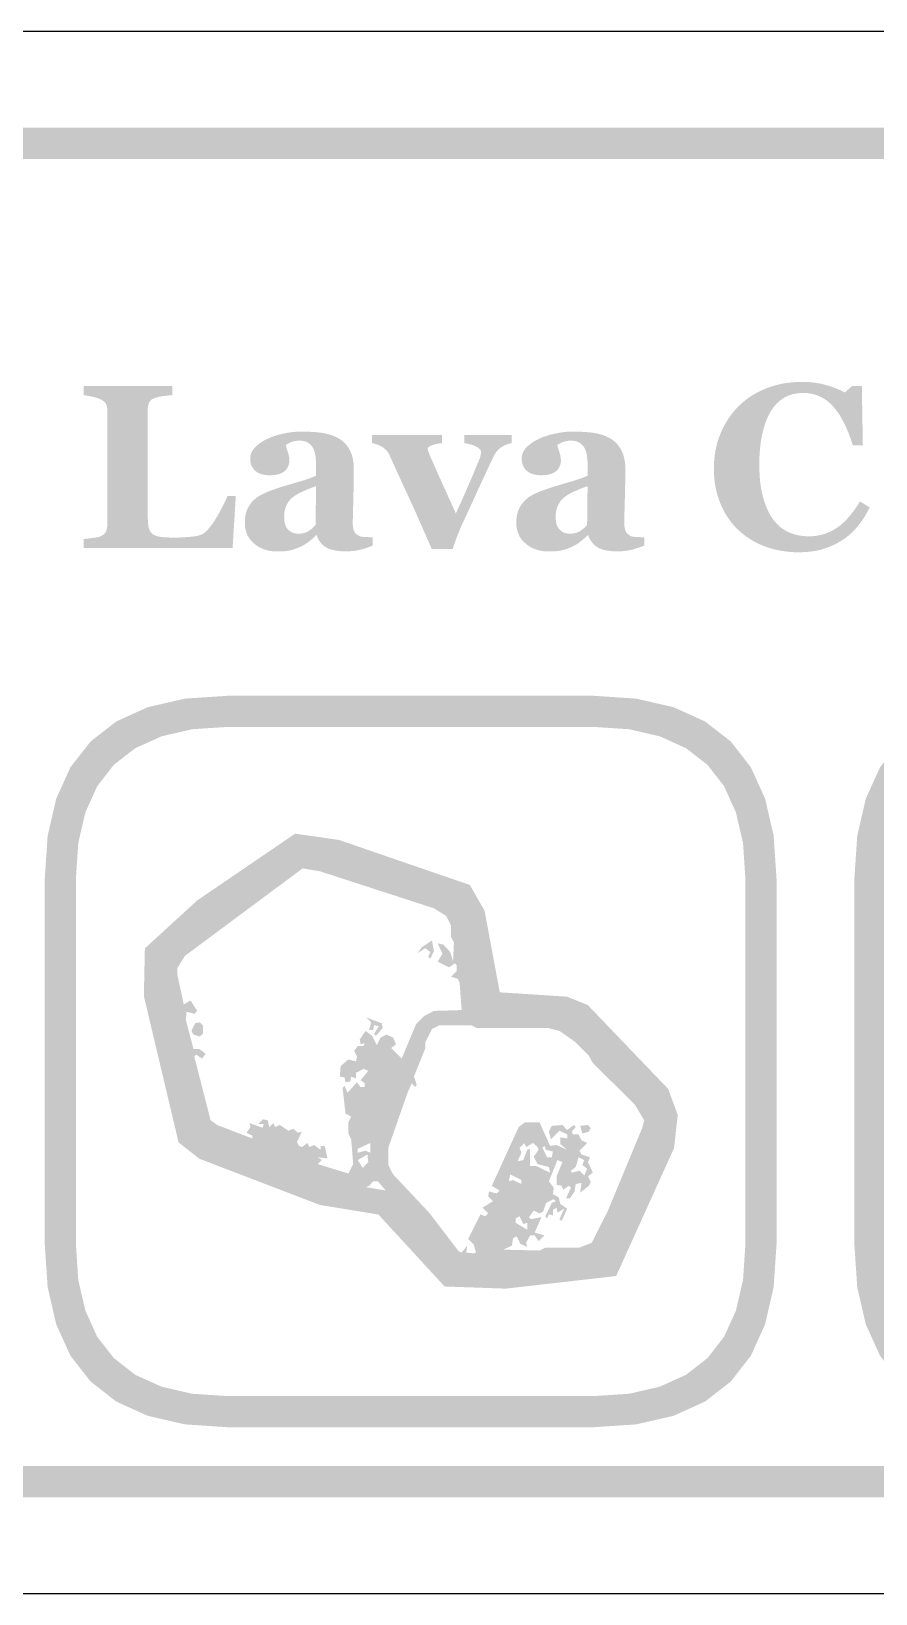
# Model space of a CAD drawing. Header units: millimetres. Extents: x 6 to 297, y 55 to 451.
# Drawn here: x 43.53 to 54.37, y 339.16 to 359.24 of the extents above; entities that cross this region are included whole.
import ezdxf

# ---------------------------------------------------------------- set-up
doc = ezdxf.new("R2010")
doc.units = ezdxf.units.MM
doc.layers.add('CUT', color=1, linetype='Continuous')
doc.layers.add('RASTER', color=7, linetype='Continuous')

msp = doc.modelspace()

# ---------------------------------------------------------------- hatches: boundary and pattern name
at = {"layer": 'RASTER'}
h = msp.add_hatch(color=7, dxfattribs=at)
h.paths.add_polyline_path([(7.2, 355.8), (7.234, 356.316), (7.337, 356.763), (7.509, 357.141), (7.75, 357.45), (8.059, 357.691), (8.438, 357.862), (8.884, 357.966), (9.4, 358), (66.6, 358), (67.116, 357.966), (67.563, 357.862), (67.941, 357.691), (68.25, 357.45), (68.491, 357.141), (68.663, 356.763), (68.766, 356.316), (68.8, 355.8), (68.8, 342.6), (68.766, 342.084), (68.663, 341.638), (68.491, 341.259), (68.25, 340.95), (67.941, 340.709), (67.563, 340.538), (67.116, 340.434), (66.6, 340.4), (9.4, 340.4), (8.884, 340.434), (8.438, 340.538), (8.059, 340.709), (7.75, 340.95), (7.509, 341.259), (7.337, 341.638), (7.234, 342.084), (7.2, 342.6)])
h.paths.add_polyline_path([(7.6, 355.8), (7.6, 342.6), (7.628, 342.178), (7.712, 341.813), (7.853, 341.503), (8.05, 341.25), (8.303, 341.053), (8.612, 340.912), (8.978, 340.828), (9.4, 340.8), (66.6, 340.8), (67.022, 340.828), (67.387, 340.912), (67.697, 341.053), (67.95, 341.25), (68.147, 341.503), (68.288, 341.813), (68.372, 342.178), (68.4, 342.6), (68.4, 355.8), (68.372, 356.222), (68.288, 356.588), (68.147, 356.897), (67.95, 357.15), (67.697, 357.347), (67.387, 357.488), (67.022, 357.572), (66.6, 357.6), (9.4, 357.6), (8.978, 357.572), (8.612, 357.488), (8.303, 357.347), (8.05, 357.15), (7.853, 356.897), (7.712, 356.588), (7.628, 356.222), (7.6, 355.8)], flags=0)
for points in [[(46.154, 353.267), (46.113, 352.6), (44.198, 352.6), (44.198, 352.714), (44.212, 352.715), (44.225, 352.717), (44.239, 352.718), (44.254, 352.72), (44.269, 352.722), (44.285, 352.724), (44.302, 352.726), (44.319, 352.728), (44.335, 352.731), (44.35, 352.733), (44.364, 352.735), (44.376, 352.738), (44.386, 352.74), (44.396, 352.742), (44.403, 352.744), (44.409, 352.746), (44.422, 352.752), (44.434, 352.758), (44.444, 352.764), (44.454, 352.771), (44.463, 352.778), (44.47, 352.786), (44.477, 352.795), (44.483, 352.804), (44.487, 352.813), (44.492, 352.823), (44.495, 352.834), (44.498, 352.845), (44.5, 352.857), (44.502, 352.87), (44.503, 352.883), (44.503, 352.897), (44.503, 354.364), (44.503, 354.377), (44.502, 354.389), (44.501, 354.401), (44.499, 354.412), (44.497, 354.422), (44.494, 354.432), (44.491, 354.442), (44.487, 354.451), (44.482, 354.459), (44.476, 354.468), (44.469, 354.476), (44.46, 354.484), (44.449, 354.491), (44.437, 354.499), (44.424, 354.506), (44.409, 354.513), (44.398, 354.518), (44.386, 354.523), (44.373, 354.527), (44.359, 354.532), (44.346, 354.536), (44.331, 354.539), (44.316, 354.543), (44.3, 354.546), (44.285, 354.549), (44.27, 354.552), (44.256, 354.554), (44.243, 354.557), (44.231, 354.559), (44.219, 354.561), (44.208, 354.563), (44.198, 354.564), (44.198, 354.679), (45.34, 354.679), (45.34, 354.564), (45.328, 354.563), (45.315, 354.562), (45.302, 354.561), (45.289, 354.559), (45.274, 354.557), (45.26, 354.556), (45.245, 354.554), (45.229, 354.552), (45.213, 354.55), (45.198, 354.547), (45.184, 354.545), (45.169, 354.542), (45.156, 354.539), (45.143, 354.536), (45.13, 354.533), (45.118, 354.529), (45.105, 354.524), (45.092, 354.518), (45.081, 354.512), (45.071, 354.505), (45.062, 354.497), (45.054, 354.489), (45.048, 354.48), (45.042, 354.47), (45.038, 354.46), (45.034, 354.449), (45.031, 354.438), (45.028, 354.427), (45.026, 354.415), (45.024, 354.403), (45.023, 354.391), (45.023, 354.378), (45.023, 353.012), (45.023, 352.988), (45.024, 352.966), (45.025, 352.945), (45.026, 352.925), (45.028, 352.907), (45.031, 352.89), (45.033, 352.874), (45.036, 352.859), (45.04, 352.846), (45.045, 352.833), (45.05, 352.822), (45.056, 352.811), (45.063, 352.801), (45.07, 352.792), (45.079, 352.784), (45.088, 352.777), (45.098, 352.771), (45.109, 352.765), (45.12, 352.759), (45.133, 352.754), (45.147, 352.75), (45.162, 352.747), (45.177, 352.744), (45.194, 352.741), (45.212, 352.739), (45.231, 352.738), (45.252, 352.736), (45.275, 352.735), (45.299, 352.734), (45.325, 352.734), (45.353, 352.733), (45.382, 352.733), (45.411, 352.734), (45.44, 352.734), (45.469, 352.735), (45.498, 352.737), (45.526, 352.739), (45.554, 352.741), (45.582, 352.744), (45.61, 352.747), (45.637, 352.751), (45.661, 352.756), (45.684, 352.762), (45.705, 352.769), (45.724, 352.777), (45.741, 352.787), (45.756, 352.797), (45.769, 352.808), (45.788, 352.828), (45.806, 352.849), (45.825, 352.873), (45.844, 352.898), (45.864, 352.925), (45.883, 352.954), (45.902, 352.985), (45.922, 353.018), (45.941, 353.052), (45.959, 353.085), (45.976, 353.117), (45.992, 353.148), (46.008, 353.179), (46.022, 353.209), (46.035, 353.238), (46.047, 353.267)], [(53.382, 352.544), (53.325, 352.545), (53.269, 352.549), (53.214, 352.555), (53.16, 352.563), (53.107, 352.573), (53.055, 352.586), (53.004, 352.601), (52.954, 352.618), (52.905, 352.638), (52.857, 352.659), (52.812, 352.683), (52.767, 352.709), (52.725, 352.737), (52.684, 352.767), (52.644, 352.799), (52.607, 352.833), (52.571, 352.868), (52.538, 352.906), (52.507, 352.945), (52.477, 352.987), (52.449, 353.03), (52.424, 353.076), (52.4, 353.124), (52.378, 353.173), (52.359, 353.225), (52.342, 353.277), (52.327, 353.331), (52.316, 353.386), (52.306, 353.443), (52.3, 353.5), (52.296, 353.559), (52.295, 353.62), (52.296, 353.679), (52.3, 353.738), (52.307, 353.796), (52.316, 353.852), (52.328, 353.908), (52.342, 353.962), (52.359, 354.015), (52.379, 354.067), (52.401, 354.118), (52.425, 354.167), (52.452, 354.214), (52.48, 354.259), (52.511, 354.303), (52.544, 354.345), (52.578, 354.385), (52.615, 354.424), (52.654, 354.46), (52.694, 354.494), (52.736, 354.525), (52.78, 354.555), (52.826, 354.583), (52.873, 354.608), (52.923, 354.632), (52.974, 354.653), (53.027, 354.672), (53.081, 354.689), (53.136, 354.703), (53.191, 354.714), (53.248, 354.723), (53.305, 354.729), (53.363, 354.733), (53.423, 354.734), (53.465, 354.734), (53.507, 354.732), (53.548, 354.728), (53.588, 354.724), (53.627, 354.718), (53.665, 354.711), (53.702, 354.702), (53.738, 354.693), (53.772, 354.682), (53.806, 354.671), (53.838, 354.66), (53.869, 354.648), (53.898, 354.636), (53.926, 354.624), (53.953, 354.611), (53.978, 354.598), (54.069, 354.679), (54.196, 354.679), (54.209, 353.92), (54.08, 353.92), (54.052, 354.004), (54.023, 354.082), (53.992, 354.154), (53.959, 354.221), (53.926, 354.282), (53.891, 354.337), (53.854, 354.386), (53.817, 354.43), (53.777, 354.468), (53.736, 354.501), (53.692, 354.529), (53.646, 354.552), (53.598, 354.569), (53.548, 354.582), (53.496, 354.59), (53.442, 354.592), (53.375, 354.588), (53.312, 354.577), (53.254, 354.558), (53.199, 354.532), (53.149, 354.497), (53.103, 354.456), (53.061, 354.407), (53.023, 354.35), (52.989, 354.286), (52.96, 354.216), (52.935, 354.14), (52.915, 354.058), (52.899, 353.97), (52.888, 353.876), (52.881, 353.776), (52.879, 353.669), (52.88, 353.609), (52.882, 353.55), (52.886, 353.494), (52.891, 353.44), (52.898, 353.388), (52.907, 353.339), (52.917, 353.292), (52.928, 353.247), (52.941, 353.204), (52.955, 353.163), (52.969, 353.125), (52.985, 353.089), (53.001, 353.055), (53.019, 353.022), (53.037, 352.993), (53.056, 352.965), (53.078, 352.938), (53.101, 352.913), (53.124, 352.89), (53.149, 352.868), (53.175, 352.849), (53.201, 352.831), (53.229, 352.815), (53.257, 352.801), (53.286, 352.789), (53.316, 352.779), (53.347, 352.77), (53.379, 352.762), (53.411, 352.757), (53.445, 352.753), (53.479, 352.75), (53.513, 352.749), (53.564, 352.751), (53.613, 352.756), (53.661, 352.765), (53.707, 352.777), (53.752, 352.793), (53.796, 352.812), (53.838, 352.835), (53.879, 352.861), (53.919, 352.89), (53.957, 352.924), (53.995, 352.96), (54.032, 353.001), (54.068, 353.045), (54.103, 353.092), (54.138, 353.143), (54.171, 353.198), (54.297, 353.121), (54.281, 353.09), (54.265, 353.059), (54.247, 353.029), (54.23, 352.999), (54.212, 352.971), (54.193, 352.943), (54.173, 352.917), (54.154, 352.891), (54.133, 352.866), (54.112, 352.842), (54.09, 352.818), (54.067, 352.796), (54.043, 352.775), (54.019, 352.754), (53.994, 352.734), (53.968, 352.716), (53.938, 352.696), (53.908, 352.678), (53.877, 352.66), (53.846, 352.644), (53.813, 352.629), (53.78, 352.615), (53.747, 352.602), (53.712, 352.59), (53.676, 352.579), (53.639, 352.57), (53.6, 352.562), (53.559, 352.556), (53.517, 352.551), (53.474, 352.547), (53.428, 352.545), (53.382, 352.544)], [(49.696, 353.946), (49.68, 353.943), (49.663, 353.939), (49.647, 353.934), (49.631, 353.929), (49.615, 353.922), (49.599, 353.914), (49.583, 353.906), (49.568, 353.896), (49.553, 353.886), (49.538, 353.874), (49.524, 353.861), (49.511, 353.846), (49.498, 353.83), (49.486, 353.812), (49.475, 353.794), (49.465, 353.773), (49.439, 353.72), (49.414, 353.666), (49.388, 353.612), (49.363, 353.559), (49.338, 353.505), (49.313, 353.45), (49.288, 353.396), (49.263, 353.342), (49.239, 353.288), (49.214, 353.234), (49.19, 353.181), (49.165, 353.128), (49.141, 353.075), (49.117, 353.023), (49.093, 352.972), (49.069, 352.921), (49.062, 352.905), (49.054, 352.888), (49.046, 352.87), (49.038, 352.85), (49.029, 352.83), (49.021, 352.809), (49.012, 352.786), (49.002, 352.763), (48.993, 352.739), (48.985, 352.715), (48.976, 352.693), (48.968, 352.67), (48.961, 352.649), (48.953, 352.627), (48.947, 352.607), (48.94, 352.587), (48.671, 352.587), (48.629, 352.683), (48.589, 352.774), (48.551, 352.861), (48.514, 352.945), (48.479, 353.024), (48.446, 353.099), (48.413, 353.169), (48.383, 353.236), (48.353, 353.301), (48.322, 353.367), (48.291, 353.434), (48.26, 353.503), (48.228, 353.573), (48.196, 353.644), (48.163, 353.716), (48.13, 353.789), (48.122, 353.806), (48.113, 353.822), (48.102, 353.837), (48.091, 353.851), (48.078, 353.864), (48.065, 353.876), (48.05, 353.888), (48.034, 353.898), (48.018, 353.907), (48.001, 353.916), (47.985, 353.923), (47.968, 353.93), (47.952, 353.935), (47.935, 353.94), (47.918, 353.944), (47.902, 353.946), (47.902, 354.053), (48.804, 354.053), (48.804, 353.946), (48.791, 353.946), (48.778, 353.944), (48.764, 353.942), (48.75, 353.94), (48.735, 353.937), (48.719, 353.933), (48.703, 353.929), (48.687, 353.924), (48.671, 353.919), (48.657, 353.913), (48.646, 353.907), (48.636, 353.901), (48.629, 353.894), (48.624, 353.887), (48.62, 353.879), (48.619, 353.871), (48.619, 353.869), (48.62, 353.867), (48.62, 353.864), (48.621, 353.86), (48.622, 353.857), (48.623, 353.853), (48.624, 353.849), (48.625, 353.845), (48.627, 353.841), (48.628, 353.836), (48.63, 353.831), (48.632, 353.826), (48.634, 353.821), (48.636, 353.816), (48.638, 353.811), (48.64, 353.806), (48.652, 353.776), (48.666, 353.744), (48.682, 353.708), (48.699, 353.67), (48.717, 353.628), (48.737, 353.583), (48.758, 353.536), (48.781, 353.485), (48.805, 353.432), (48.829, 353.379), (48.854, 353.325), (48.878, 353.27), (48.904, 353.214), (48.929, 353.158), (48.955, 353.101), (48.981, 353.044), (48.999, 353.084), (49.017, 353.123), (49.035, 353.163), (49.053, 353.202), (49.07, 353.241), (49.087, 353.28), (49.104, 353.318), (49.121, 353.357), (49.138, 353.396), (49.156, 353.438), (49.176, 353.483), (49.196, 353.531), (49.217, 353.581), (49.239, 353.634), (49.262, 353.689), (49.286, 353.747), (49.289, 353.756), (49.292, 353.764), (49.294, 353.771), (49.296, 353.779), (49.298, 353.786), (49.299, 353.792), (49.301, 353.798), (49.301, 353.804), (49.302, 353.809), (49.302, 353.814), (49.303, 353.819), (49.303, 353.822), (49.303, 353.826), (49.303, 353.829), (49.303, 353.831), (49.303, 353.833), (49.303, 353.84), (49.302, 353.846), (49.3, 353.852), (49.297, 353.858), (49.293, 353.864), (49.289, 353.869), (49.284, 353.874), (49.278, 353.88), (49.271, 353.884), (49.264, 353.889), (49.257, 353.894), (49.25, 353.898), (49.242, 353.902), (49.234, 353.906), (49.226, 353.91), (49.217, 353.914), (49.208, 353.918), (49.199, 353.921), (49.19, 353.924), (49.181, 353.927), (49.172, 353.929), (49.164, 353.932), (49.155, 353.934), (49.147, 353.936), (49.138, 353.938), (49.131, 353.939), (49.123, 353.941), (49.116, 353.942), (49.109, 353.943), (49.103, 353.944), (49.097, 353.945), (49.091, 353.946), (49.091, 354.053), (49.696, 354.053)]]:
    msp.add_hatch(color=7, dxfattribs=at).paths.add_polyline_path(points)
h = msp.add_hatch(color=7, dxfattribs=at)
h.paths.add_polyline_path([(47.913, 352.631), (47.897, 352.624), (47.88, 352.617), (47.862, 352.611), (47.843, 352.604), (47.824, 352.598), (47.803, 352.591), (47.783, 352.585), (47.761, 352.579), (47.739, 352.574), (47.716, 352.569), (47.694, 352.565), (47.671, 352.562), (47.647, 352.559), (47.623, 352.558), (47.599, 352.556), (47.575, 352.556), (47.531, 352.557), (47.491, 352.559), (47.453, 352.564), (47.419, 352.569), (47.387, 352.577), (47.358, 352.586), (47.333, 352.597), (47.31, 352.61), (47.289, 352.624), (47.271, 352.639), (47.254, 352.656), (47.238, 352.675), (47.225, 352.694), (47.213, 352.716), (47.203, 352.738), (47.194, 352.763), (47.185, 352.763), (47.173, 352.75), (47.161, 352.739), (47.148, 352.727), (47.136, 352.716), (47.124, 352.706), (47.113, 352.696), (47.101, 352.687), (47.089, 352.678), (47.078, 352.669), (47.066, 352.661), (47.054, 352.653), (47.042, 352.645), (47.029, 352.638), (47.016, 352.631), (47.004, 352.624), (46.99, 352.618), (46.973, 352.61), (46.956, 352.603), (46.94, 352.596), (46.923, 352.59), (46.906, 352.584), (46.89, 352.579), (46.874, 352.574), (46.858, 352.57), (46.841, 352.566), (46.823, 352.563), (46.803, 352.561), (46.782, 352.558), (46.759, 352.557), (46.734, 352.556), (46.708, 352.555), (46.68, 352.555), (46.638, 352.556), (46.598, 352.561), (46.559, 352.569), (46.522, 352.58), (46.487, 352.594), (46.453, 352.611), (46.421, 352.631), (46.39, 352.655), (46.362, 352.681), (46.337, 352.709), (46.317, 352.739), (46.3, 352.772), (46.287, 352.806), (46.277, 352.842), (46.272, 352.88), (46.27, 352.921), (46.27, 352.944), (46.271, 352.967), (46.273, 352.988), (46.276, 353.009), (46.28, 353.029), (46.285, 353.048), (46.29, 353.066), (46.296, 353.083), (46.303, 353.099), (46.311, 353.115), (46.319, 353.13), (46.328, 353.145), (46.338, 353.16), (46.348, 353.174), (46.359, 353.188), (46.371, 353.201), (46.382, 353.212), (46.394, 353.223), (46.406, 353.233), (46.418, 353.243), (46.431, 353.253), (46.445, 353.262), (46.458, 353.27), (46.473, 353.278), (46.487, 353.286), (46.502, 353.293), (46.518, 353.301), (46.533, 353.308), (46.549, 353.315), (46.566, 353.322), (46.582, 353.329), (46.599, 353.335), (46.633, 353.347), (46.669, 353.36), (46.706, 353.372), (46.744, 353.385), (46.785, 353.397), (46.827, 353.41), (46.87, 353.423), (46.916, 353.436), (46.96, 353.449), (47.002, 353.461), (47.04, 353.473), (47.075, 353.485), (47.108, 353.496), (47.137, 353.508), (47.163, 353.518), (47.185, 353.529), (47.185, 353.669), (47.185, 353.679), (47.185, 353.689), (47.184, 353.7), (47.184, 353.712), (47.183, 353.724), (47.182, 353.737), (47.181, 353.751), (47.179, 353.766), (47.178, 353.781), (47.176, 353.795), (47.173, 353.808), (47.17, 353.821), (47.167, 353.834), (47.163, 353.845), (47.159, 353.857), (47.155, 353.867), (47.149, 353.879), (47.143, 353.89), (47.136, 353.9), (47.128, 353.91), (47.12, 353.92), (47.111, 353.929), (47.101, 353.938), (47.09, 353.946), (47.079, 353.954), (47.066, 353.96), (47.053, 353.966), (47.039, 353.97), (47.024, 353.974), (47.009, 353.976), (46.992, 353.978), (46.974, 353.978), (46.959, 353.978), (46.943, 353.977), (46.929, 353.976), (46.915, 353.974), (46.902, 353.971), (46.89, 353.968), (46.878, 353.964), (46.867, 353.96), (46.856, 353.956), (46.846, 353.951), (46.837, 353.946), (46.828, 353.942), (46.819, 353.937), (46.811, 353.932), (46.804, 353.928), (46.797, 353.923), (46.798, 353.915), (46.8, 353.906), (46.803, 353.896), (46.806, 353.886), (46.809, 353.874), (46.813, 353.862), (46.817, 353.848), (46.822, 353.833), (46.827, 353.818), (46.831, 353.804), (46.835, 353.789), (46.837, 353.774), (46.84, 353.76), (46.841, 353.746), (46.842, 353.732), (46.843, 353.718), (46.842, 353.711), (46.842, 353.704), (46.841, 353.697), (46.839, 353.69), (46.837, 353.682), (46.835, 353.673), (46.832, 353.665), (46.829, 353.655), (46.826, 353.646), (46.822, 353.638), (46.818, 353.63), (46.813, 353.622), (46.808, 353.615), (46.803, 353.608), (46.797, 353.602), (46.791, 353.596), (46.783, 353.589), (46.774, 353.582), (46.765, 353.576), (46.756, 353.57), (46.746, 353.565), (46.736, 353.56), (46.726, 353.555), (46.716, 353.551), (46.705, 353.547), (46.692, 353.544), (46.678, 353.541), (46.663, 353.539), (46.646, 353.537), (46.628, 353.536), (46.609, 353.535), (46.588, 353.535), (46.558, 353.535), (46.53, 353.538), (46.504, 353.543), (46.48, 353.549), (46.457, 353.558), (46.437, 353.568), (46.418, 353.58), (46.402, 353.594), (46.387, 353.609), (46.374, 353.626), (46.363, 353.643), (46.354, 353.662), (46.347, 353.682), (46.343, 353.703), (46.34, 353.725), (46.339, 353.748), (46.34, 353.769), (46.343, 353.788), (46.348, 353.808), (46.355, 353.826), (46.364, 353.844), (46.375, 353.862), (46.389, 353.879), (46.404, 353.896), (46.421, 353.912), (46.438, 353.927), (46.457, 353.941), (46.476, 353.955), (46.496, 353.968), (46.518, 353.981), (46.54, 353.992), (46.563, 354.003), (46.586, 354.014), (46.611, 354.024), (46.636, 354.033), (46.662, 354.042), (46.689, 354.051), (46.717, 354.058), (46.746, 354.065), (46.775, 354.071), (46.805, 354.077), (46.834, 354.082), (46.863, 354.086), (46.891, 354.09), (46.918, 354.092), (46.945, 354.094), (46.972, 354.095), (46.998, 354.096), (47.033, 354.095), (47.067, 354.095), (47.101, 354.093), (47.134, 354.091), (47.166, 354.089), (47.198, 354.086), (47.229, 354.083), (47.259, 354.079), (47.288, 354.074), (47.316, 354.068), (47.344, 354.061), (47.371, 354.053), (47.398, 354.044), (47.423, 354.033), (47.448, 354.022), (47.472, 354.009), (47.495, 353.996), (47.515, 353.981), (47.535, 353.964), (47.554, 353.946), (47.571, 353.927), (47.588, 353.906), (47.603, 353.884), (47.617, 353.86), (47.629, 353.835), (47.64, 353.808), (47.649, 353.779), (47.657, 353.748), (47.663, 353.716), (47.667, 353.681), (47.669, 353.645), (47.67, 353.606), (47.67, 353.564), (47.67, 353.52), (47.669, 353.474), (47.669, 353.425), (47.668, 353.375), (47.666, 353.323), (47.665, 353.27), (47.664, 353.214), (47.662, 353.159), (47.661, 353.11), (47.66, 353.065), (47.659, 353.026), (47.658, 352.991), (47.657, 352.961), (47.657, 352.935), (47.657, 352.915), (47.657, 352.899), (47.658, 352.884), (47.66, 352.869), (47.662, 352.856), (47.665, 352.843), (47.668, 352.832), (47.672, 352.821), (47.677, 352.811), (47.682, 352.802), (47.688, 352.793), (47.695, 352.785), (47.702, 352.778), (47.71, 352.771), (47.718, 352.765), (47.728, 352.759), (47.738, 352.754), (47.744, 352.751), (47.752, 352.749), (47.76, 352.746), (47.77, 352.744), (47.78, 352.743), (47.791, 352.742), (47.803, 352.741), (47.816, 352.74), (47.829, 352.739), (47.842, 352.739), (47.855, 352.739), (47.867, 352.738), (47.879, 352.738), (47.891, 352.738), (47.902, 352.738), (47.913, 352.738)])
h.paths.add_polyline_path([(47.185, 353.394), (47.165, 353.387), (47.144, 353.38), (47.124, 353.372), (47.104, 353.364), (47.083, 353.356), (47.063, 353.348), (47.043, 353.339), (47.023, 353.33), (47.003, 353.321), (46.984, 353.312), (46.966, 353.303), (46.949, 353.293), (46.933, 353.284), (46.918, 353.274), (46.904, 353.265), (46.891, 353.255), (46.878, 353.244), (46.865, 353.233), (46.854, 353.221), (46.843, 353.208), (46.832, 353.195), (46.823, 353.18), (46.814, 353.166), (46.806, 353.15), (46.799, 353.134), (46.792, 353.117), (46.787, 353.099), (46.783, 353.081), (46.779, 353.062), (46.777, 353.042), (46.776, 353.021), (46.775, 353), (46.776, 352.972), (46.778, 352.947), (46.782, 352.923), (46.788, 352.901), (46.795, 352.882), (46.804, 352.864), (46.815, 352.848), (46.827, 352.834), (46.841, 352.822), (46.855, 352.812), (46.87, 352.803), (46.885, 352.796), (46.902, 352.79), (46.919, 352.786), (46.937, 352.784), (46.955, 352.783), (46.975, 352.784), (46.994, 352.785), (47.012, 352.788), (47.029, 352.791), (47.045, 352.796), (47.06, 352.802), (47.074, 352.808), (47.088, 352.816), (47.101, 352.825), (47.113, 352.834), (47.125, 352.843), (47.137, 352.853), (47.148, 352.863), (47.159, 352.874), (47.169, 352.886), (47.179, 352.897)], flags=0)
h = msp.add_hatch(color=7, dxfattribs=at)
h.paths.add_polyline_path([(51.401, 352.631), (51.385, 352.624), (51.367, 352.617), (51.349, 352.611), (51.331, 352.604), (51.311, 352.598), (51.291, 352.591), (51.27, 352.585), (51.249, 352.579), (51.227, 352.574), (51.204, 352.569), (51.181, 352.565), (51.158, 352.562), (51.135, 352.559), (51.111, 352.558), (51.087, 352.556), (51.063, 352.556), (51.019, 352.557), (50.979, 352.559), (50.941, 352.564), (50.906, 352.569), (50.875, 352.577), (50.846, 352.586), (50.82, 352.597), (50.798, 352.61), (50.777, 352.624), (50.759, 352.639), (50.742, 352.656), (50.726, 352.675), (50.713, 352.694), (50.701, 352.716), (50.69, 352.738), (50.682, 352.763), (50.673, 352.763), (50.661, 352.75), (50.648, 352.739), (50.636, 352.727), (50.624, 352.716), (50.612, 352.706), (50.6, 352.696), (50.589, 352.687), (50.577, 352.678), (50.566, 352.669), (50.554, 352.661), (50.542, 352.653), (50.529, 352.645), (50.517, 352.638), (50.504, 352.631), (50.491, 352.624), (50.478, 352.618), (50.461, 352.61), (50.444, 352.603), (50.427, 352.596), (50.411, 352.59), (50.394, 352.584), (50.378, 352.579), (50.362, 352.574), (50.346, 352.57), (50.329, 352.566), (50.311, 352.563), (50.291, 352.561), (50.269, 352.558), (50.246, 352.557), (50.222, 352.556), (50.195, 352.555), (50.168, 352.555), (50.126, 352.556), (50.086, 352.561), (50.047, 352.569), (50.01, 352.58), (49.975, 352.594), (49.941, 352.611), (49.908, 352.631), (49.878, 352.655), (49.85, 352.681), (49.825, 352.709), (49.804, 352.739), (49.788, 352.772), (49.774, 352.806), (49.765, 352.842), (49.759, 352.88), (49.758, 352.921), (49.758, 352.944), (49.759, 352.967), (49.761, 352.988), (49.764, 353.009), (49.768, 353.029), (49.772, 353.048), (49.778, 353.066), (49.784, 353.083), (49.791, 353.099), (49.798, 353.115), (49.807, 353.13), (49.816, 353.145), (49.825, 353.16), (49.836, 353.174), (49.847, 353.188), (49.859, 353.201), (49.87, 353.212), (49.881, 353.223), (49.894, 353.233), (49.906, 353.243), (49.919, 353.253), (49.932, 353.262), (49.946, 353.27), (49.96, 353.278), (49.975, 353.286), (49.99, 353.293), (50.005, 353.301), (50.021, 353.308), (50.037, 353.315), (50.053, 353.322), (50.07, 353.329), (50.087, 353.335), (50.121, 353.347), (50.156, 353.36), (50.193, 353.372), (50.232, 353.385), (50.273, 353.397), (50.315, 353.41), (50.358, 353.423), (50.404, 353.436), (50.448, 353.449), (50.49, 353.461), (50.528, 353.473), (50.563, 353.485), (50.595, 353.496), (50.624, 353.508), (50.65, 353.518), (50.673, 353.529), (50.673, 353.669), (50.673, 353.679), (50.673, 353.689), (50.672, 353.7), (50.672, 353.712), (50.671, 353.724), (50.67, 353.737), (50.669, 353.751), (50.667, 353.766), (50.666, 353.781), (50.663, 353.795), (50.661, 353.808), (50.658, 353.821), (50.655, 353.834), (50.651, 353.845), (50.647, 353.857), (50.642, 353.867), (50.637, 353.879), (50.631, 353.89), (50.624, 353.9), (50.616, 353.91), (50.608, 353.92), (50.598, 353.929), (50.589, 353.938), (50.578, 353.946), (50.566, 353.954), (50.554, 353.96), (50.541, 353.966), (50.527, 353.97), (50.512, 353.974), (50.496, 353.976), (50.48, 353.978), (50.462, 353.978), (50.446, 353.978), (50.431, 353.977), (50.417, 353.976), (50.403, 353.974), (50.39, 353.971), (50.377, 353.968), (50.366, 353.964), (50.354, 353.96), (50.344, 353.956), (50.334, 353.951), (50.324, 353.946), (50.315, 353.942), (50.307, 353.937), (50.299, 353.932), (50.292, 353.928), (50.285, 353.923), (50.286, 353.915), (50.288, 353.906), (50.29, 353.896), (50.293, 353.886), (50.297, 353.874), (50.301, 353.862), (50.305, 353.848), (50.31, 353.833), (50.315, 353.818), (50.319, 353.804), (50.322, 353.789), (50.325, 353.774), (50.327, 353.76), (50.329, 353.746), (50.33, 353.732), (50.33, 353.718), (50.33, 353.711), (50.329, 353.704), (50.328, 353.697), (50.327, 353.69), (50.325, 353.682), (50.323, 353.673), (50.32, 353.665), (50.317, 353.655), (50.314, 353.646), (50.31, 353.638), (50.306, 353.63), (50.301, 353.622), (50.296, 353.615), (50.291, 353.608), (50.285, 353.602), (50.279, 353.596), (50.271, 353.589), (50.262, 353.582), (50.253, 353.576), (50.243, 353.57), (50.234, 353.565), (50.224, 353.56), (50.214, 353.555), (50.204, 353.551), (50.192, 353.547), (50.18, 353.544), (50.166, 353.541), (50.151, 353.539), (50.134, 353.537), (50.116, 353.536), (50.096, 353.535), (50.075, 353.535), (50.046, 353.535), (50.018, 353.538), (49.992, 353.543), (49.967, 353.549), (49.945, 353.558), (49.925, 353.568), (49.906, 353.58), (49.889, 353.594), (49.875, 353.609), (49.862, 353.626), (49.851, 353.643), (49.842, 353.662), (49.835, 353.682), (49.83, 353.703), (49.827, 353.725), (49.826, 353.748), (49.827, 353.769), (49.83, 353.788), (49.836, 353.808), (49.843, 353.826), (49.852, 353.844), (49.863, 353.862), (49.876, 353.879), (49.892, 353.896), (49.908, 353.912), (49.926, 353.927), (49.945, 353.941), (49.964, 353.955), (49.984, 353.968), (50.005, 353.981), (50.028, 353.992), (50.051, 354.003), (50.074, 354.014), (50.098, 354.024), (50.124, 354.033), (50.15, 354.042), (50.177, 354.051), (50.205, 354.058), (50.233, 354.065), (50.263, 354.071), (50.293, 354.077), (50.322, 354.082), (50.351, 354.086), (50.379, 354.09), (50.406, 354.092), (50.433, 354.094), (50.46, 354.095), (50.486, 354.096), (50.521, 354.095), (50.555, 354.095), (50.589, 354.093), (50.622, 354.091), (50.654, 354.089), (50.686, 354.086), (50.716, 354.083), (50.746, 354.079), (50.776, 354.074), (50.804, 354.068), (50.832, 354.061), (50.859, 354.053), (50.885, 354.044), (50.911, 354.033), (50.936, 354.022), (50.96, 354.009), (50.982, 353.996), (51.003, 353.981), (51.023, 353.964), (51.042, 353.946), (51.059, 353.927), (51.075, 353.906), (51.091, 353.884), (51.104, 353.86), (51.117, 353.835), (51.128, 353.808), (51.137, 353.779), (51.145, 353.748), (51.15, 353.716), (51.155, 353.681), (51.157, 353.645), (51.158, 353.606), (51.158, 353.564), (51.158, 353.52), (51.157, 353.474), (51.156, 353.425), (51.155, 353.375), (51.154, 353.323), (51.153, 353.27), (51.151, 353.214), (51.15, 353.159), (51.148, 353.11), (51.147, 353.065), (51.146, 353.026), (51.146, 352.991), (51.145, 352.961), (51.145, 352.935), (51.145, 352.915), (51.145, 352.899), (51.146, 352.884), (51.148, 352.869), (51.15, 352.856), (51.153, 352.843), (51.156, 352.832), (51.16, 352.821), (51.165, 352.811), (51.17, 352.802), (51.176, 352.793), (51.182, 352.785), (51.19, 352.778), (51.198, 352.771), (51.206, 352.765), (51.215, 352.759), (51.225, 352.754), (51.232, 352.751), (51.24, 352.749), (51.248, 352.746), (51.257, 352.744), (51.268, 352.743), (51.279, 352.742), (51.291, 352.741), (51.304, 352.74), (51.317, 352.739), (51.33, 352.739), (51.342, 352.739), (51.355, 352.738), (51.367, 352.738), (51.379, 352.738), (51.39, 352.738), (51.401, 352.738)])
h.paths.add_polyline_path([(50.673, 353.394), (50.653, 353.387), (50.632, 353.38), (50.612, 353.372), (50.591, 353.364), (50.571, 353.356), (50.551, 353.348), (50.531, 353.339), (50.51, 353.33), (50.491, 353.321), (50.472, 353.312), (50.454, 353.303), (50.437, 353.293), (50.421, 353.284), (50.406, 353.274), (50.392, 353.265), (50.379, 353.255), (50.365, 353.244), (50.353, 353.233), (50.341, 353.221), (50.33, 353.208), (50.32, 353.195), (50.311, 353.18), (50.302, 353.166), (50.294, 353.15), (50.286, 353.134), (50.28, 353.117), (50.275, 353.099), (50.271, 353.081), (50.267, 353.062), (50.265, 353.042), (50.263, 353.021), (50.263, 353), (50.264, 352.972), (50.266, 352.947), (50.27, 352.923), (50.276, 352.901), (50.283, 352.882), (50.292, 352.864), (50.303, 352.848), (50.315, 352.834), (50.328, 352.822), (50.342, 352.812), (50.357, 352.803), (50.373, 352.796), (50.389, 352.79), (50.407, 352.786), (50.424, 352.784), (50.443, 352.783), (50.463, 352.784), (50.482, 352.785), (50.5, 352.788), (50.517, 352.791), (50.533, 352.796), (50.548, 352.802), (50.562, 352.808), (50.576, 352.816), (50.588, 352.825), (50.601, 352.834), (50.613, 352.843), (50.625, 352.853), (50.636, 352.863), (50.647, 352.874), (50.657, 352.886), (50.667, 352.897)], flags=0)
h = msp.add_hatch(color=7, dxfattribs=at)
h.paths.add_polyline_path([(43.7, 348.35), (43.737, 348.901), (43.847, 349.378), (44.03, 349.782), (44.288, 350.112), (44.618, 350.37), (45.022, 350.553), (45.499, 350.663), (46.05, 350.7), (50.75, 350.7), (51.301, 350.663), (51.778, 350.553), (52.182, 350.37), (52.513, 350.112), (52.77, 349.782), (52.953, 349.378), (53.063, 348.901), (53.1, 348.35), (53.1, 343.65), (53.063, 343.099), (52.953, 342.622), (52.77, 342.218), (52.513, 341.888), (52.182, 341.63), (51.778, 341.447), (51.301, 341.337), (50.75, 341.3), (46.05, 341.3), (45.499, 341.337), (45.022, 341.447), (44.618, 341.63), (44.288, 341.888), (44.03, 342.218), (43.847, 342.622), (43.737, 343.099), (43.7, 343.65)])
h.paths.add_polyline_path([(44.1, 348.35), (44.1, 343.65), (44.13, 343.193), (44.222, 342.797), (44.374, 342.462), (44.588, 342.188), (44.862, 341.974), (45.197, 341.822), (45.593, 341.73), (46.05, 341.7), (50.75, 341.7), (51.207, 341.73), (51.603, 341.822), (51.938, 341.974), (52.213, 342.188), (52.426, 342.462), (52.578, 342.797), (52.67, 343.193), (52.7, 343.65), (52.7, 348.35), (52.67, 348.807), (52.578, 349.203), (52.426, 349.538), (52.213, 349.813), (51.938, 350.026), (51.603, 350.178), (51.207, 350.27), (50.75, 350.3), (46.05, 350.3), (45.593, 350.27), (45.197, 350.178), (44.862, 350.026), (44.587, 349.813), (44.374, 349.538), (44.222, 349.203), (44.13, 348.807), (44.1, 348.35)], flags=0)
h = msp.add_hatch(color=7, dxfattribs=at)
h.paths.add_polyline_path([(54.1, 348.35), (54.137, 348.901), (54.247, 349.378), (54.43, 349.782), (54.687, 350.112), (55.018, 350.37), (55.422, 350.553), (55.899, 350.663), (56.45, 350.7), (61.15, 350.7), (61.701, 350.663), (62.178, 350.553), (62.582, 350.37), (62.913, 350.112), (63.17, 349.782), (63.353, 349.378), (63.463, 348.901), (63.5, 348.35), (63.5, 343.65), (63.463, 343.099), (63.353, 342.622), (63.17, 342.218), (62.912, 341.888), (62.582, 341.63), (62.178, 341.447), (61.701, 341.337), (61.15, 341.3), (56.45, 341.3), (55.899, 341.337), (55.422, 341.447), (55.018, 341.63), (54.688, 341.888), (54.43, 342.218), (54.247, 342.622), (54.137, 343.099), (54.1, 343.65)])
h.paths.add_polyline_path([(54.5, 348.35), (54.5, 343.65), (54.53, 343.193), (54.622, 342.797), (54.774, 342.462), (54.987, 342.188), (55.262, 341.974), (55.597, 341.822), (55.993, 341.73), (56.45, 341.7), (61.15, 341.7), (61.607, 341.73), (62.003, 341.822), (62.338, 341.974), (62.613, 342.188), (62.826, 342.462), (62.978, 342.797), (63.07, 343.193), (63.1, 343.65), (63.1, 348.35), (63.07, 348.807), (62.978, 349.203), (62.826, 349.538), (62.613, 349.813), (62.338, 350.026), (62.003, 350.178), (61.607, 350.27), (61.15, 350.3), (56.45, 350.3), (55.993, 350.27), (55.597, 350.178), (55.262, 350.026), (54.988, 349.813), (54.774, 349.538), (54.622, 349.203), (54.53, 348.807), (54.5, 348.35)], flags=0)
h = msp.add_hatch(color=7, dxfattribs=at)
h.paths.add_polyline_path([(46.916, 348.928), (47.48, 348.847), (49.16, 348.269), (49.35, 347.937), (49.545, 346.889), (50.41, 346.833), (50.675, 346.726), (51.708, 345.648), (51.831, 345.313), (51.784, 344.888), (51.04, 343.243), (49.622, 343.081), (48.836, 343.109), (47.985, 344.034), (47.235, 344.156), (45.687, 344.75), (45.419, 344.96), (44.973, 346.841), (44.986, 347.454), (45.657, 348.069)])
h.paths.add_polyline_path([(46.994, 348.593), (45.856, 347.818), (45.303, 347.311), (45.294, 346.876), (45.705, 345.143), (45.847, 345.031), (47.319, 344.467), (48.146, 344.332), (48.981, 343.424), (49.609, 343.401), (50.823, 343.54), (51.471, 344.973), (51.505, 345.273), (51.43, 345.474), (50.491, 346.455), (50.338, 346.517), (49.276, 346.586), (49.045, 347.825), (48.942, 348.006), (47.405, 348.535), (46.994, 348.593)], flags=0)
h = msp.add_hatch(color=7, dxfattribs=at)
h.paths.add_polyline_path([(47.024, 348.691), (47.087, 348.702), (47.6, 348.555), (48.809, 348.152), (49.004, 348.053), (49.139, 347.786), (49.311, 346.639), (50.312, 346.613), (50.47, 346.551), (50.763, 346.294), (50.887, 346.125), (51.422, 345.598), (51.532, 345.451), (51.595, 345.33), (51.595, 345.11), (50.873, 343.45), (50.605, 343.388), (49.726, 343.351), (49.652, 343.314), (48.993, 343.314), (48.725, 343.56), (48.674, 343.655), (48.505, 343.816), (48.454, 343.912), (47.977, 344.461), (47.919, 344.461), (47.867, 344.403), (47.673, 344.304), (47.453, 344.341), (45.914, 344.927), (45.72, 345.026), (45.646, 345.099), (45.547, 345.367), (45.327, 346.466), (45.218, 346.833), (45.181, 347.236), (45.28, 347.43), (45.39, 347.54), (46.709, 348.53)])
h.paths.add_polyline_path([(47.013, 348.482), (45.5, 347.357), (45.401, 347.199), (45.401, 347.126), (45.485, 346.734), (45.573, 346.785), (45.657, 346.65), (45.621, 346.613), (45.522, 346.639), (45.511, 346.54), (45.61, 346.162), (45.683, 346.162), (45.767, 346.1), (45.72, 346.037), (45.646, 346.089), (45.621, 346.063), (45.83, 345.246), (45.914, 345.184), (46.365, 345.011), (46.365, 345.048), (46.291, 345.085), (46.343, 345.158), (46.328, 345.209), (46.5, 345.147), (46.511, 345.195), (46.438, 345.195), (46.5, 345.257), (46.563, 345.246), (46.585, 345.158), (46.636, 345.209), (46.658, 345.158), (46.72, 345.184), (46.83, 345.11), (46.892, 345.136), (46.951, 345.085), (47.002, 345.099), (46.94, 344.964), (46.966, 344.916), (47.002, 344.901), (47.076, 344.953), (47.098, 344.901), (47.16, 344.927), (47.244, 344.865), (47.244, 344.916), (47.296, 344.916), (47.332, 344.755), (47.208, 344.769), (47.259, 344.733), (47.208, 344.681), (47.6, 344.56), (47.662, 344.681), (47.636, 345), (47.6, 345.074), (47.6, 345.22), (47.636, 345.293), (47.563, 345.33), (47.526, 345.66), (47.552, 345.686), (47.589, 345.598), (47.71, 345.733), (47.757, 345.671), (47.809, 345.671), (47.809, 345.722), (47.757, 345.759), (47.856, 345.88), (47.794, 345.906), (47.699, 345.854), (47.699, 345.781), (47.636, 345.807), (47.625, 345.744), (47.563, 345.733), (47.552, 345.796), (47.49, 345.807), (47.501, 345.942), (47.6, 346.026), (47.699, 346.001), (47.71, 346.063), (47.673, 346.136), (47.721, 346.199), (47.794, 346.199), (47.809, 346.235), (47.757, 346.221), (47.746, 346.283), (47.82, 346.393), (47.904, 346.331), (47.966, 346.21), (48.014, 346.309), (48.087, 346.345), (48.175, 346.309), (48.212, 346.221), (48.15, 346.173), (48.285, 346.037), (48.468, 346.477), (48.578, 346.587), (48.699, 346.65), (49.055, 346.661), (49.029, 347.016), (49.004, 347.064), (48.919, 347.089), (48.993, 347.163), (48.993, 347.236), (48.967, 347.262), (48.894, 347.21), (48.747, 347.284), (48.809, 347.383), (48.747, 347.518), (48.82, 347.503), (48.908, 347.408), (48.945, 347.284), (48.956, 347.529), (48.919, 347.602), (48.919, 347.749), (48.857, 347.87), (48.699, 347.969), (47.233, 348.445)], flags=0)
h.paths.add_polyline_path([(48.674, 347.555), (48.699, 347.419), (48.652, 347.32), (48.626, 347.346), (48.652, 347.408), (48.589, 347.456), (48.49, 347.394), (48.542, 347.467)], flags=0)
h.paths.add_polyline_path([(47.831, 346.565), (48.029, 346.492), (48.04, 346.43), (47.955, 346.331), (47.93, 346.356), (47.992, 346.455), (47.93, 346.466), (47.919, 346.404), (47.867, 346.404), (47.893, 346.503)], flags=0)
h.paths.add_polyline_path([(45.632, 346.492), (45.694, 346.503), (45.731, 346.466), (45.731, 346.356), (45.694, 346.32), (45.61, 346.345), (45.584, 346.393)], flags=0)
h.paths.add_polyline_path([(48.773, 346.466), (48.674, 346.419), (48.589, 346.246), (48.589, 346.173), (48.443, 345.807), (48.479, 345.697), (48.454, 345.671), (48.417, 345.722), (48.369, 345.623), (48.113, 344.89), (48.113, 344.67), (48.175, 344.549), (48.637, 344.058), (49.018, 343.56), (49.055, 343.545), (49.128, 343.633), (49.113, 343.545), (49.212, 343.534), (49.238, 343.545), (49.212, 343.644), (49.139, 343.717), (49.297, 344.036), (49.359, 344.011), (49.396, 344.047), (49.322, 344.121), (49.458, 344.205), (49.396, 344.267), (49.407, 344.33), (49.506, 344.304), (49.542, 344.341), (49.443, 344.403), (49.788, 345.158), (49.872, 345.22), (50.055, 345.22), (50.191, 344.916), (50.275, 344.927), (50.411, 344.865), (50.323, 344.938), (50.323, 345.026), (50.411, 345.011), (50.411, 345.063), (50.312, 345.11), (50.202, 345), (50.176, 345.099), (50.213, 345.173), (50.349, 345.184), (50.411, 345.121), (50.495, 345.184), (50.521, 345.158), (50.47, 345.099), (50.484, 345.063), (50.557, 345.063), (50.594, 344.989), (50.667, 344.953), (50.568, 344.854), (50.594, 344.806), (50.704, 344.769), (50.678, 344.707), (50.741, 344.571), (50.678, 344.524), (50.715, 344.45), (50.689, 344.403), (50.579, 344.315), (50.594, 344.44), (50.521, 344.425), (50.506, 344.33), (50.448, 344.242), (50.396, 344.242), (50.459, 344.377), (50.433, 344.403), (50.36, 344.352), (50.338, 344.403), (50.275, 344.414), (50.275, 344.524), (50.349, 344.707), (50.286, 344.733), (50.176, 344.461), (50.239, 344.377), (50.228, 344.293), (50.301, 344.256), (50.323, 344.168), (50.411, 344.11), (50.338, 343.948), (50.312, 343.974), (50.374, 344.11), (50.286, 344.058), (50.275, 344.121), (50.228, 344.095), (50.228, 344.022), (50.176, 344.036), (50.154, 343.985), (50.129, 344.011), (50.213, 344.183), (50.264, 344.205), (50.239, 344.231), (50.14, 344.183), (50.103, 344.073), (50.055, 344.047), (49.982, 344.084), (49.92, 344), (49.945, 343.974), (50.081, 344), (49.993, 343.802), (50.118, 343.765), (50.044, 343.692), (49.993, 343.765), (49.934, 343.765), (49.883, 343.67), (49.898, 343.619), (49.81, 343.655), (49.762, 343.754), (49.715, 343.728), (49.7, 343.633), (49.59, 343.582), (50.055, 343.571), (50.129, 343.608), (50.568, 343.608), (50.726, 343.67), (50.935, 344.084), (51.375, 345.147), (51.4, 345.246), (51.276, 345.451), (50.741, 345.979), (50.689, 346.074), (50.506, 346.257), (50.312, 346.393), (50.165, 346.43), (49.249, 346.43), (49.176, 346.466)], flags=0)
h.paths.add_polyline_path([(50.579, 345.173), (50.678, 345.184), (50.715, 345.147), (50.689, 345.099), (50.605, 345.074)], flags=0)
h.paths.add_polyline_path([(47.882, 344.953), (47.721, 344.879), (47.721, 344.828), (47.82, 344.854), (47.882, 344.828)], flags=0)
h.paths.add_polyline_path([(49.861, 344.953), (49.799, 344.89), (49.824, 344.828), (49.773, 344.718), (49.846, 344.733), (49.898, 344.865), (49.934, 344.879), (49.934, 344.659), (50.008, 344.659), (50.191, 344.571), (50.176, 344.645), (50.03, 344.681), (49.982, 344.78), (50.044, 344.865), (50.03, 344.901), (49.971, 344.953), (49.883, 344.901)], flags=0)
h.paths.add_polyline_path([(50.118, 344.916), (50.092, 344.89), (50.154, 344.769), (50.213, 344.769), (50.228, 344.843), (50.14, 344.865)], flags=0)
h.paths.add_polyline_path([(47.845, 344.806), (47.721, 344.733), (47.783, 344.634), (47.856, 344.707)], flags=0)
h.paths.add_polyline_path([(50.557, 344.769), (50.521, 344.645), (50.459, 344.597), (50.47, 344.571), (50.568, 344.597), (50.631, 344.535), (50.667, 344.623), (50.605, 344.67), (50.631, 344.733)], flags=0)
h.paths.add_polyline_path([(49.678, 344.549), (49.663, 344.461), (49.715, 344.476), (49.824, 344.425), (49.824, 344.476)], flags=0)
h.paths.add_polyline_path([(49.799, 344.011), (49.751, 343.985), (49.751, 343.926), (49.898, 343.838), (49.898, 343.926), (49.846, 343.912)], flags=0)

# ---------------------------------------------------------------- linework, layer by layer
at = {"layer": 'CUT'}
for points in [[(8.999, 359.24), (67.001, 359.24)], [(67.001, 339.16), (8.999, 339.16)]]:
    msp.add_lwpolyline(points, dxfattribs=at)

doc.saveas('drawing.dxf')
